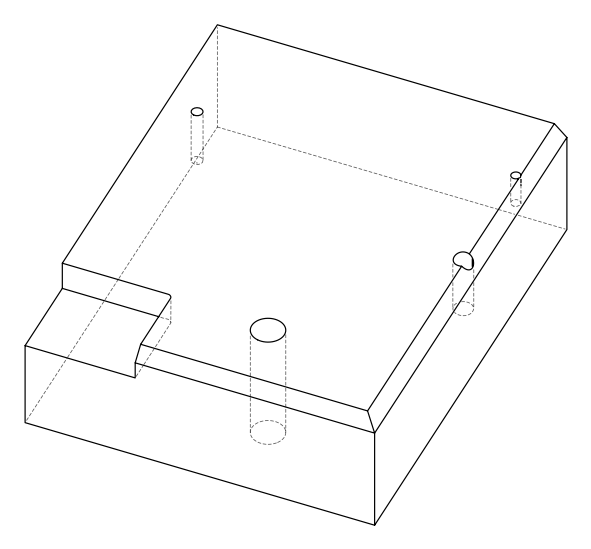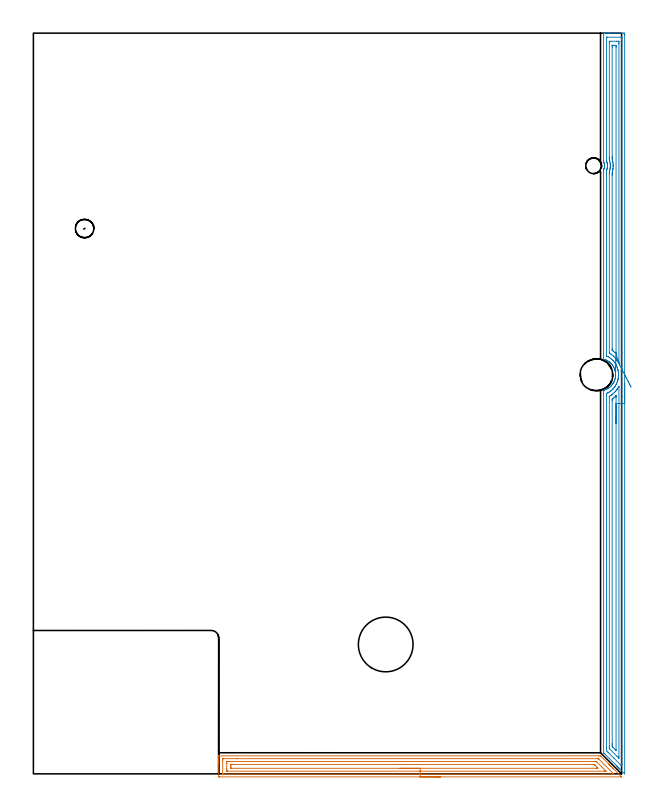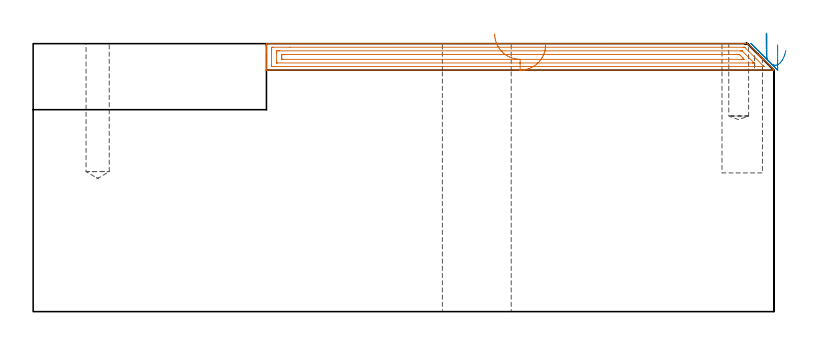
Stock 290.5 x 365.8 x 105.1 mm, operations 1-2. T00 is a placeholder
(PLAN: 10 operations, 7 tool changes, 85.3 min)
(1 AREA_MILL | FG_CHAMFER_SURFACE | UGT0205_001 | 6.45 min | 11090 mm3)
(2 AREA_MILL_1 | FG_CHAMFER_SURFACE_1 | UGT0205_001 | 11.79 min | 19413 mm3)
(3 MILL_CORNER_NOTCH_RECTANGULAR | CORNER_NOTCH_RECTANGULAR | NXT0201_008 | Follow Part, ap 1.5, ae 75% | 64.88 min | 167418 mm3)
(4 MILL_BLIND_HOLE_FROM_SOLID_MATERIAL | STEP1POCKET | UGT0201_130 | Spiral | 1.07 min | 9890 mm3)
(5 BORE_BLIND_HOLE | STEP1POCKET | UGT0332_074 | 0.21 min | 0 mm3)
(6 SPOT_DRILL | STEP1POCKET_1 | NXT0321_9005460120000 | 0.03 min | 2 mm3)
(7 SPOT_DRILL_1 | STEP1POCKET_2 | NXT0321_9005460120000 | 0.03 min | 0 mm3)
(8 INDEXABLE_INSERT_DRILL_THROUGH_HOLE_FROM_SOLID | STEP1HOLE | NXT0302_025 | 0.44 min | 60122 mm3)
(9 DRILL_BLIND_HOLE_INTO_CENTER | STEP1POCKET_1 | UGT0301_206 | 0.22 min | 3303 mm3)
(10 DRILL_BLIND_HOLE_INTO_CENTER_1 | STEP1POCKET_2 | NXT0301_049 | 0.13 min | 1360 mm3)
(TOOL UGT0205_001 | Chamfer Mill 20 x 3 x 45 deg. | D20 FL50 Z2)
(TOOL NXT0201_008 | ENDMILL 6mm [2P460-0600-NA 1630] | D6 FL26 Z6)
(TOOL UGT0201_130 | Carbide End Mill 12.0 | D12 FL15 Z4)
(TOOL UGT0332_074 | 15.8 mm Rough Boring Bar | D15.8)
(TOOL NXT0321_9005460120000 | NC Spot Drill, 142deg, 12mm, Carbide, Uncoated | D12 PA142 FL30 Z2)
(TOOL NXT0302_025 | Index. Insert Drill 27mm [880-D2700L32-05] | D27 PA176 FL135 Z2)
(TOOL UGT0301_206 | Twist Drill 9.1 mm | D9.1 PA118 FL78 Z2)
(TOOL NXT0301_049 | Carbide Drill 7.8mm [860.1-0780-039A1-MM 2214] | D7.8 PA140 FL53 Z2)
(OP 1 AREA_MILL)
G17 G21 G94 G90
T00 M6
G54
G17 G0 G90 X201. Y-1.5 S1061 M3
G43 Z115.1 H0
Z104.7
G94 G1 X200.962 Z103.829 F250.
X200.848 Z102.964
X200.659 Z102.112
X200.397 Z101.28
X200.063 Z100.474
X199.66 Z99.7
X199.192 Z98.964
X198.66 Z98.272
X198.071 Z97.629
X197.428 Z97.04
X196.736 Z96.509
X196. Z96.04
X195.226 Z95.637
X194.42 Z95.303
X193.588 Z95.041
X192.736 Z94.852
X191.872 Z94.738
X191. Z94.7
X92.087
X91.576 Y-1.494 Z94.703
X91.51 Y-1.491 Z94.706
X91.5 Y-1.419 Z94.778
Y5.015 Z101.209
Y5.613 Z101.811
Y5.891 Z102.088
Y6.49 Z102.687
Y6.767 Z102.963
Y7.322 Z103.522
Y7.644 Z103.843
Y8.52 Z104.719
Y8.66 Z104.858
X91.503 Y8.782 Z104.974
X91.51 Y8.898 Z105.089
X91.641 Y8.9 Z105.1
X279.22
X280.1 Y8.893 Z105.093
X280.111 Y8.886 Z105.086
X280.481 Y8.52 Z104.718
X283.987 Y5.015 Z101.211
X284.121 Y4.88 Z101.078
X284.288 Y4.714 Z100.911
X284.426 Y4.576 Z100.772
X284.567 Y4.434 Z100.632
X284.719 Y4.283 Z100.48
X284.864 Y4.138 Z100.334
X285.012 Y3.989 Z100.187
X285.15 Y3.852 Z100.049
X285.302 Y3.7 Z99.895
X285.79 Y3.21 Z99.41
X286.052 Y2.949 Z99.147
X286.178 Y2.824 Z99.02
X286.527 Y2.473 Z98.673
X290.4 Y-1.399 Z94.8
X290.482 Y-1.494 Z94.705
X290.465 Y-1.496 Z94.704
X290.28 Y-1.5 Z94.7
X191.
Y-0.086 Z96.114
X94.6
X93.869 Y-0.085 Z96.115
X93.706 Y-0.083 Z96.117
X93.535 Y-0.079 Z96.121
X93.509 Y-0.071 Z96.129
X93.505 Y-0.05 Z96.15
X93.503 Y-0.026 Z96.174
X93.5 Y0.119 Z96.319
X93.501 Y6.767 Z102.967
X93.504 Y7.126 Z103.326
X93.514 Y7.479 Z103.679
X93.869 Y7.483 Z103.683
X94.03 Y7.485 Z103.685
X100.652 Y7.486 Z103.686
X278.49
X278.855 Y7.483 Z103.683
X279.036 Y7.48 Z103.68
X279.055 Y7.479 Z103.679
X279.081 Y7.459 Z103.659
X279.135 Y7.411 Z103.611
X279.22 Y7.33 Z103.53
X286.349 Y0.201 Z96.401
X286.563 Y-0.017 Z96.183
X286.605 Y-0.062 Z96.138
X286.616 Y-0.078 Z96.122
X286.611 Y-0.079 Z96.121
X286.561 Y-0.082 Z96.118
X286.349 Y-0.085 Z96.115
X286.188 Y-0.086 Z96.114
X191.
Y1.329 Z97.529
X95.651
X95.59 Y1.33 Z97.53
X95.542 Y1.332 Z97.532
X95.517 Y1.335 Z97.535
X95.51 Y1.361 Z97.561
X95.504 Y1.509 Z97.709
X95.501 Y1.657 Z97.857
X95.5 Y2.386 Z98.586
Y5.163 Z101.363
X95.505 Y5.891 Z102.091
X95.507 Y6.032 Z102.232
X95.521 Y6.065 Z102.265
X95.56 Y6.067 Z102.267
X95.651 Y6.069 Z102.269
X96.359 Y6.071 Z102.271
X96.542 Y6.072 Z102.272
X277.438 Y6.071 Z102.271
X277.621 Y6.07 Z102.27
X277.988 Y6.065 Z102.265
X278.027 Y6.063 Z102.263
X278.04 Y6.055 Z102.255
X278.066 Y6.033 Z102.233
X278.115 Y5.986 Z102.186
X278.21 Y5.891 Z102.091
X282.591 Y1.509 Z97.709
X282.688 Y1.41 Z97.61
X282.744 Y1.349 Z97.549
X282.752 Y1.339 Z97.539
X282.731 Y1.335 Z97.535
X282.628 Y1.332 Z97.532
X282.261 Y1.329 Z97.529
X282.077
X191.
Y2.743 Z98.943
X97.961
X97.615 Y2.745 Z98.945
X97.547 Y2.747 Z98.947
X97.521 Y2.749 Z98.949
X97.51 Y2.773 Z98.973
X97.506 Y2.857 Z99.057
X97.5 Y3.196 Z99.396
Y3.262 Z99.462
Y4.073 Z100.273
X97.501 Y4.138 Z100.338
X97.507 Y4.543 Z100.743
X97.51 Y4.639 Z100.839
X97.622 Y4.65 Z100.85
X97.8 Y4.654 Z100.854
X98.324 Y4.657 Z100.857
X98.688
X276.019
X276.547 Y4.656 Z100.856
X276.914 Y4.653 Z100.853
X276.971 Y4.651 Z100.851
X277.187 Y4.453 Z100.653
X277.358 Y4.291 Z100.491
X277.438 Y4.214 Z100.414
X277.513 Y4.138 Z100.338
X278.329 Y3.321 Z99.521
X278.385 Y3.262 Z99.462
X278.85 Y2.75 Z98.95
X278.329 Y2.745 Z98.945
X277.965 Y2.743 Z98.943
X191.
X190.128 Z98.981
X189.264 Z99.095
X188.412 Z99.283
X187.58 Z99.546
X186.774 Z99.88
X186. Z100.282
X185.264 Z100.751
X184.572 Z101.282
X183.929 Z101.872
X183.34 Z102.515
X182.808 Z103.207
X182.34 Z103.943
X181.937 Z104.717
X181.603 Z105.523
X181.341 Z106.355
X181.152 Z107.206
X181.038 Z108.071
X181. Z108.943
G0 Z115.1
M5
M2
(OP 2 AREA_MILL_1)
G17 G21 G94 G90
T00 M6
G54
G17 G0 G90 X292. Y192.9 S1061 M3
G43 Z115.1 H0
Z104.7
G94 G1 Y192.862 Z103.828 F250.
Y192.748 Z102.964
Y192.559 Z102.112
Y192.297 Z101.28
Y191.963 Z100.474
Y191.56 Z99.7
Y191.092 Z98.964
Y190.56 Z98.272
Y189.971 Z97.629
Y189.328 Z97.04
Y188.636 Z96.509
Y187.9 Z96.04
Y187.126 Z95.637
Y186.32 Z95.303
Y185.488 Z95.041
Y184.636 Z94.852
Y183.772 Z94.738
Y182.9 Z94.7
X291.999 Y0.174 Z94.701
X291.994 Y0.015 Z94.705
X291.992 Y0.008 Z94.707
X289.591 Y2.408 Z97.107
X289.429 Y2.568 Z97.266
X289.273 Y2.726 Z97.425
X289.145 Y2.854 Z97.553
X288.991 Y3.007 Z97.704
X288.843 Y3.156 Z97.855
X288.698 Y3.301 Z98.
X288.553 Y3.445 Z98.143
X288.413 Y3.586 Z98.285
X288.251 Y3.748 Z98.447
X288.114 Y3.884 Z98.581
X281.881 Y10.119 Z104.819
X281.627 Y10.375 Z105.07
X281.605 Y10.406 Z105.091
X281.6 Y10.449 Z105.1
Y189.155
X281.604 Y189.397 Z105.089
X281.72 Y189.438 Z104.975
X281.889 Y189.495 Z104.809
X281.98 Y189.524 Z104.718
X282.173 Y189.586 Z104.526
X282.618 Y189.757 Z104.082
X283.26 Y190.045 Z103.44
X283.512 Y190.185 Z103.188
X283.964 Y190.467 Z102.735
X284.171 Y190.611 Z102.528
X284.406 Y190.774 Z102.294
X284.618 Y190.938 Z102.082
X284.901 Y191.188 Z101.798
X284.965 Y191.244 Z101.734
X285.193 Y191.465 Z101.505
X285.299 Y191.566 Z101.399
X285.546 Y191.831 Z101.153
X285.778 Y192.115 Z100.922
X285.879 Y192.24 Z100.82
X286.021 Y192.431 Z100.677
X286.07 Y192.498 Z100.627
X286.162 Y192.62 Z100.537
X286.194 Y192.663 Z100.506
X286.234 Y192.724 Z100.466
X286.497 Y193.166 Z100.202
X286.581 Y193.322 Z100.119
X286.738 Y193.617 Z99.958
X286.741 Y193.622 Z99.956
X286.923 Y194.023 Z99.776
X287.088 Y194.435 Z99.611
X287.113 Y194.51 Z99.586
X287.246 Y194.955 Z99.453
X287.358 Y195.403 Z99.341
X287.443 Y195.849 Z99.256
X287.481 Y196.136 Z99.218
X287.501 Y196.296 Z99.195
Y196.303 Z99.194
X287.532 Y196.742 Z99.159
X287.537 Y196.982 Z99.156
X287.539 Y197.097 Z99.154
Y197.12
X287.541 Y197.189
X287.54 Y197.203 Z99.155
X287.53 Y197.376 Z99.157
X287.526 Y197.513 Z99.166
X287.524 Y197.56 Z99.168
X287.521 Y197.636 Z99.172
X287.512 Y197.736 Z99.182
X287.491 Y197.95 Z99.203
X287.485 Y198.018 Z99.211
X287.478 Y198.082 Z99.216
X287.477 Y198.09 Z99.218
X287.406 Y198.537 Z99.285
X287.316 Y198.975 Z99.378
X287.313 Y198.984 Z99.38
X287.276 Y199.129 Z99.422
X287.211 Y199.372 Z99.488
X287.087 Y199.766 Z99.61
X287.047 Y199.868 Z99.647
X287.044 Y199.877 Z99.651
X286.961 Y200.077 Z99.738
X286.946 Y200.113 Z99.754
X286.858 Y200.318 Z99.838
X286.855 Y200.324 Z99.841
X286.643 Y200.771 Z100.055
X286.584 Y200.877 Z100.115
X286.43 Y201.153 Z100.269
X286.39 Y201.217 Z100.309
X286.194 Y201.537 Z100.505
X286.112 Y201.654 Z100.587
X285.936 Y201.881 Z100.764
X285.759 Y202.108 Z100.939
X285.386 Y202.548 Z101.312
X285.299 Y202.637 Z101.399
X284.862 Y203.045 Z101.836
X284.77 Y203.122 Z101.928
X284.609 Y203.257 Z102.088
X284.408 Y203.427 Z102.292
X284.391 Y203.441 Z102.308
X284.376 Y203.451 Z102.324
X284.171 Y203.59 Z102.524
X283.955 Y203.738 Z102.74
X283.658 Y203.923 Z103.041
X283.511 Y204.014 Z103.187
X283.205 Y204.18 Z103.493
X282.896 Y204.334 Z103.804
X282.869 Y204.345 Z103.831
X282.617 Y204.449 Z104.082
X282.172 Y204.614 Z104.526
X281.98 Y204.676 Z104.718
X281.905 Y204.7 Z104.791
X281.718 Y204.759 Z104.971
X281.599 Y204.802 Z105.085
X281.6 Y205.238 Z105.1
Y298.165
X281.604 Y298.392 Z105.089
X281.703 Y298.598 Z104.991
X281.721 Y298.636 Z104.974
X281.813 Y298.87 Z104.883
X281.863 Y298.999 Z104.832
X281.993 Y299.441 Z104.704
X282.067 Y299.892 Z104.63
X282.068 Y299.952 Z104.624
X282.073 Y300.034 Z104.621
X282.074 Y300.07 Z104.617
X282.078 Y300.151 Z104.613
X282.079 Y300.16 Z104.612
X282.083 Y300.25 Z104.606
X282.084 Y300.265 Z104.605
X282.085 Y300.276
X282.089 Y300.339
X282.074 Y300.548 Z104.618
X282.067 Y300.669 Z104.631
X282.059 Y300.785 Z104.638
X281.974 Y301.235 Z104.725
X281.848 Y301.647 Z104.85
X281.838 Y301.678 Z104.859
X281.723 Y301.965 Z104.976
X281.64 Y302.136 Z105.058
X281.606 Y302.209 Z105.092
X281.6 Y302.633 Z105.1
Y365.626
X281.602 Y365.79 Z105.088
X281.745 Y365.797 Z104.947
X281.896 Y365.8 Z104.804
X282.175 Z104.525
X282.856 Z103.838
X284.073 Z102.623
X284.609 Z102.085
X291.352 Z95.345
X291.62 Y365.796 Z95.078
X291.993 Y365.79 Z94.705
X291.996 Y365.563 Z94.702
X291.999 Y365.18 Z94.701
X292. Y364.792 Z94.7
Y182.9
X290.586 Z96.114
Y5.088
X290.585 Y4.357 Z96.115
X290.583 Y4.195 Z96.117
X290.579 Y3.967 Z96.121
X290.569 Y3.892 Z96.131
X290.517 Y3.942 Z96.183
X290.257 Y4.195 Z96.443
X286.681 Y7.769 Z100.019
X284. Y10.449 Z102.7
X283.733 Y10.718 Z102.967
X283.112 Y11.343 Z103.588
X283.022 Y11.44 Z103.678
X283.02 Y11.526 Z103.68
X283.017 Y11.709 Z103.683
X283.014 Y12.075 Z103.686
Y12.236
X283.015 Y187.206 Z103.685
X283.021 Y187.819 Z103.679
X283.083 Y187.857 Z103.617
X283.197 Y187.913 Z103.503
X283.733 Y188.165 Z102.967
X283.796 Y188.197 Z102.904
X283.914 Y188.261 Z102.786
X284.346 Y188.529 Z102.354
X284.609 Y188.698 Z102.091
X284.876 Y188.883 Z101.824
X285.254 Y189.155 Z101.446
X285.382 Y189.26 Z101.318
X285.485 Y189.352 Z101.215
X285.844 Y189.683 Z100.856
X286.221 Y190.048 Z100.479
X286.29 Y190.122 Z100.41
X286.362 Y190.203 Z100.338
X286.693 Y190.604 Z100.007
X286.961 Y190.942 Z99.739
X287.08 Y191.104 Z99.62
X287.238 Y191.327 Z99.462
X287.43 Y191.64 Z99.27
X287.546 Y191.835 Z99.154
X287.75 Y192.207 Z98.95
X287.861 Y192.414 Z98.839
X288.016 Y192.729 Z98.684
X288.029 Y192.758 Z98.671
X288.114 Y192.954 Z98.586
X288.303 Y193.43 Z98.397
X288.373 Y193.622 Z98.327
X288.519 Y194.103 Z98.181
X288.632 Y194.516 Z98.068
X288.672 Y194.678 Z98.028
X288.702 Y194.81 Z97.998
X288.816 Y195.409 Z97.884
X288.839 Y195.565 Z97.861
X288.883 Y195.909 Z97.817
X288.93 Y196.357 Z97.771
Y196.365 Z97.77
X288.944 Y196.77 Z97.756
X288.955 Y197.196 Z97.745
Y197.233
X288.933 Y197.668 Z97.767
X288.906 Y198.09 Z97.794
X288.903 Y198.135 Z97.797
X288.897 Y198.186 Z97.803
X288.782 Y198.984 Z97.918
X288.732 Y199.248 Z97.968
X288.656 Y199.594 Z98.044
X288.581 Y199.877 Z98.119
X288.407 Y200.473 Z98.293
X288.305 Y200.771 Z98.395
X288.114 Y201.23 Z98.586
X287.916 Y201.664 Z98.784
X287.717 Y202.07 Z98.983
X287.432 Y202.558 Z99.268
X287.238 Y202.872 Z99.462
X286.807 Y203.451 Z99.893
X286.362 Y203.99 Z100.338
X286.026 Y204.345 Z100.674
X285.485 Y204.837 Z101.215
X284.997 Y205.238 Z101.703
X284.609 Y205.503 Z102.091
X283.936 Y205.924 Z102.764
X283.733 Y206.032 Z102.967
X283.542 Y206.132 Z103.158
X283.341 Y206.226 Z103.359
X283.099 Y206.341 Z103.601
X283.02 Y206.38 Z103.68
X283.018 Y206.385 Z103.682
X283.016 Y206.407 Z103.684
X283.015 Y206.498 Z103.685
Y297.11
X283.016 Y297.271 Z103.684
X283.021 Y297.637 Z103.679
X283.027 Y297.814 Z103.673
X283.143 Y298.165 Z103.557
X283.279 Y298.627 Z103.421
X283.331 Y298.817 Z103.369
X283.378 Y299.059 Z103.322
X283.407 Y299.225 Z103.293
X283.429 Y299.368 Z103.271
X283.464 Y299.64 Z103.236
X283.488 Y299.952 Z103.212
X283.494 Y300.033 Z103.206
X283.497 Y300.112 Z103.203
X283.498 Y300.191 Z103.202
X283.493 Y300.517 Z103.207
X283.47 Y300.846 Z103.23
X283.445 Y301.139 Z103.255
X283.336 Y301.739 Z103.364
X283.285 Y301.961 Z103.415
X283.188 Y302.294 Z103.512
X283.081 Y302.633 Z103.619
X283.021 Y302.818 Z103.679
X283.019 Y302.999 Z103.681
X283.015 Y303.364 Z103.685
Y363.231
X283.016 Y363.392 Z103.684
X283.021 Y363.757 Z103.679
X283.028 Y363.79 Z103.672
X283.093 Y363.794 Z103.607
X283.2 Y363.798 Z103.5
X283.333 Y363.8 Z103.367
X290.345 Y363.799 Z96.355
X290.521 Y363.795 Z96.179
X290.553 Y363.792 Z96.147
X290.579 Y363.787 Z96.121
X290.58 Y363.746 Z96.12
X290.584 Y363.555 Z96.116
X290.585 Y363.392 Z96.115
X290.586 Y362.66 Z96.114
Y182.9
X289.172 Z97.528
X289.171 Y8.479 Z97.529
X289.166 Y7.769 Z97.534
X289.165 Y7.758 Z97.535
X289.139 Y7.769 Z97.561
X288.991 Y7.912 Z97.709
X288.237 Y8.662 Z98.463
X284.609 Y12.29 Z102.091
X284.507 Y12.396 Z102.193
X284.457 Y12.451 Z102.243
X284.435 Y12.477 Z102.265
X284.434 Y12.578 Z102.266
X284.43 Y12.946 Z102.27
X284.429 Y13.13 Z102.271
X284.428 Y13.314 Z102.272
X284.429 Y185.765 Z102.271
X284.431 Y186.119 Z102.269
X284.433 Y186.297 Z102.267
X284.435 Y186.379 Z102.265
X284.562 Y186.474 Z102.138
X284.591 Y186.493 Z102.109
X285.13 Y186.836 Z101.57
X285.485 Y187.076 Z101.215
X285.655 Y187.195 Z101.045
X285.888 Y187.368 Z100.812
X286.149 Y187.585 Z100.551
X286.362 Y187.773 Z100.338
X286.613 Y188.005 Z100.087
X286.881 Y188.261 Z99.819
X287.058 Y188.445 Z99.642
X287.238 Y188.638 Z99.462
X287.669 Y189.155 Z99.031
X287.867 Y189.408 Z98.833
X288.114 Y189.737 Z98.586
X288.242 Y189.919 Z98.458
X288.327 Y190.048 Z98.373
X288.579 Y190.468 Z98.121
X288.991 Y191.184 Z97.709
X289.165 Y191.468 Z97.535
X289.169 Y191.126 Z97.531
X289.171 Y190.942 Z97.529
X289.172 Y182.9 Z97.528
X287.757 Z98.943
Y11.707
X287.756 Y11.632 Z98.944
X287.755 Y11.611 Z98.945
X287.754 Y11.61 Z98.946
X287.736 Y11.624 Z98.964
X287.59 Y11.763 Z99.11
X287.36 Y11.99 Z99.34
X287.238 Y12.11 Z99.462
X286.221 Y13.13 Z100.479
X286.074 Y13.287 Z100.626
X285.85 Y13.532 Z100.85
X285.847 Y13.655 Z100.853
X285.844 Y14.023 Z100.856
X285.843 Y14.553 Z100.857
Y14.917
Y184.323
X285.845 Y184.687 Z100.855
X285.847 Y184.952 Z100.853
X285.85 Y185.078 Z100.85
X285.923 Y185.134 Z100.777
X286.362 Y185.457 Z100.338
X286.432 Y185.509 Z100.268
X286.526 Y185.581 Z100.174
X286.918 Y185.907 Z99.782
X287.238 Y186.19 Z99.462
X287.385 Y186.324 Z99.315
X287.659 Y186.582 Z99.041
X287.724 Y186.637 Z98.976
X287.751 Y186.659 Z98.949
X287.753 Y186.63 Z98.947
X287.755 Y186.571 Z98.945
X287.757 Y186.474 Z98.943
Y186.27
Y185.945
Y182.9
Y182.028 Z98.981
Y181.164 Z99.095
Y180.312 Z99.283
Y179.48 Z99.546
Y178.674 Z99.88
Y177.9 Z100.282
Y177.164 Z100.751
Y176.472 Z101.282
Y175.829 Z101.872
Y175.24 Z102.515
Y174.708 Z103.207
Y174.24 Z103.943
Y173.837 Z104.716
Y173.503 Z105.522
Y173.241 Z106.354
Y173.052 Z107.206
Y172.938 Z108.071
Y172.9 Z108.943
G0 X295.22 Y190.869 Z102.476
G1 X295.038 Y191.222 Z101.699
X294.827 Y191.634 Z100.959
X294.586 Y192.102 Z100.263
X294.319 Y192.622 Z99.616
X294.027 Y193.19 Z99.021
X293.713 Y193.802 Z98.485
X293.378 Y194.453 Z98.011
X293.025 Y195.139 Z97.602
X292.658 Y195.853 Z97.262
X292.279 Y196.591 Z96.994
X291.89 Y197.348 Z96.798
X291.495 Y198.116 Z96.678
X291.097 Y198.891 Z96.633
X290.698 Y199.666 Z96.665
X290.303 Y200.436 Z96.772
X289.913 Y201.195 Z96.954
X289.531 Y201.937 Z97.21
X289.162 Y202.656 Z97.538
X289.064 Y202.845 Z97.636
X288.991 Y202.988 Z97.709
X288.74 Y203.451 Z97.96
X288.381 Y204.073 Z98.319
X288.199 Y204.345 Z98.501
X288.114 Y204.462 Z98.586
X287.783 Y204.898 Z98.917
X287.508 Y205.238 Z99.192
X287.238 Y205.56 Z99.462
X286.675 Y206.132 Z100.025
X286.362 Y206.417 Z100.338
X285.634 Y207.025 Z101.066
X285.485 Y207.132 Z101.215
X285.166 Y207.351 Z101.534
X284.609 Y207.699 Z102.091
X284.474 Y207.787 Z102.226
X284.435 Y207.815 Z102.265
X284.432 Y207.858 Z102.268
X284.431 Y207.919 Z102.269
X284.429 Y208.102 Z102.271
Y296.378
X284.43 Y296.561 Z102.27
X284.435 Y297.271 Z102.265
X284.47 Y297.414 Z102.23
X284.609 Y297.92 Z102.091
X284.659 Y298.114 Z102.041
X284.67 Y298.165 Z102.03
X284.797 Y298.867 Z101.903
X284.825 Y299.059 Z101.875
X284.866 Y299.372 Z101.834
X284.886 Y299.67 Z101.814
X284.902 Y299.952 Z101.798
X284.908 Y300.541 Z101.792
X284.891 Y300.846 Z101.809
X284.835 Y301.509 Z101.865
X284.796 Y301.739 Z101.904
X284.629 Y302.613 Z102.071
X284.624 Y302.633 Z102.076
X284.609 Y302.689 Z102.091
X284.481 Y303.127 Z102.219
X284.448 Y303.243 Z102.252
X284.435 Y303.343 Z102.265
X284.432 Y303.526 Z102.268
X284.43 Y303.709 Z102.27
X284.428 Y304.42 Z102.272
Y304.604
X284.429 Y360.895 Z102.271
X284.434 Y361.605 Z102.266
X284.435 Y361.782 Z102.265
X284.609 Y361.79 Z102.091
X285.296 Y361.799 Z101.404
X288.114 Y361.8 Z98.586
X288.803 Y361.797 Z97.897
X288.991 Y361.79 Z97.709
X289.165 Y361.78 Z97.535
X289.168 Y361.605 Z97.532
X289.17 Y361.423 Z97.53
X289.171 Y360.712 Z97.529
X289.172 Y360.528 Z97.528
X289.171 Y203.267 Z97.529
X289.17 Y203.083 Z97.53
X289.164 Y202.715 Z97.536
X289.162 Y202.656 Z97.538
X287.751 Y207.533 Z98.949
X287.631 Y207.644 Z99.069
X287.335 Y207.919 Z99.365
X287.238 Y208.004 Z99.462
X286.694 Y208.473 Z100.006
X286.362 Y208.746 Z100.338
X286.278 Y208.812 Z100.422
X285.86 Y209.11 Z100.84
X285.85 Y209.146 Z100.85
X285.847 Y209.21 Z100.853
X285.844 Y209.34 Z100.856
X285.843 Y209.706 Z100.857
Y210.235
Y295.484
X285.844 Y296.013 Z100.856
X285.846 Y296.378 Z100.854
X285.85 Y296.9 Z100.85
X285.943 Y297.271 Z100.757
X286.027 Y297.613 Z100.673
X286.13 Y298.165 Z100.57
X286.166 Y298.365 Z100.534
X286.262 Y299.059 Z100.438
X286.272 Y299.15 Z100.428
X286.321 Y299.952 Z100.379
X286.322 Y299.992 Z100.378
X286.321 Y300.416 Z100.379
X286.314 Y300.846 Z100.386
X286.311 Y300.897 Z100.389
X286.24 Y301.739 Z100.46
X286.225 Y301.879 Z100.475
X286.088 Y302.633 Z100.612
X286.021 Y302.98 Z100.679
X285.955 Y303.28 Z100.745
X285.863 Y303.658 Z100.837
X285.85 Y303.792 Z100.85
X285.846 Y304.052 Z100.854
X285.844 Y304.42 Z100.856
X285.843 Y304.949 Z100.857
Y358.925
X285.844 Y359.453 Z100.856
X285.846 Y359.63 Z100.854
X285.85 Y359.769 Z100.85
X285.857 Y359.791 Z100.843
X285.879 Y359.794 Z100.821
X285.933 Y359.796 Z100.767
X286.38 Y359.8 Z100.32
X287.256 Z99.444
X287.665 Y359.79 Z99.035
X287.751 Y359.781 Z98.949
X287.754 Y359.721 Z98.946
X287.755 Y359.657 Z98.945
X287.757 Y359.289 Z98.943
Y358.925
Y208.283
X287.755 Y207.919 Z98.945
X287.752 Y207.589 Z98.948
X287.751 Y207.533 Z98.949
X287.728 Y206.663 Z99.01
X287.706 Y205.802 Z99.146
X287.684 Y204.955 Z99.357
X287.663 Y204.131 Z99.641
X287.642 Y203.334 Z99.995
X287.622 Y202.571 Z100.418
X287.603 Y201.848 Z100.906
X287.586 Y201.17 Z101.455
X287.57 Y200.543 Z102.06
X287.555 Y199.97 Z102.719
X287.541 Y199.457 Z103.424
X287.53 Y199.008 Z104.172
X287.52 Y198.625 Z104.956
X287.512 Y198.313 Z105.77
X287.506 Y198.072 Z106.609
X287.501 Y197.905 Z107.465
X287.499 Y197.814 Z108.333
Y197.799 Z109.205
G0 Z115.1
M5
M2
